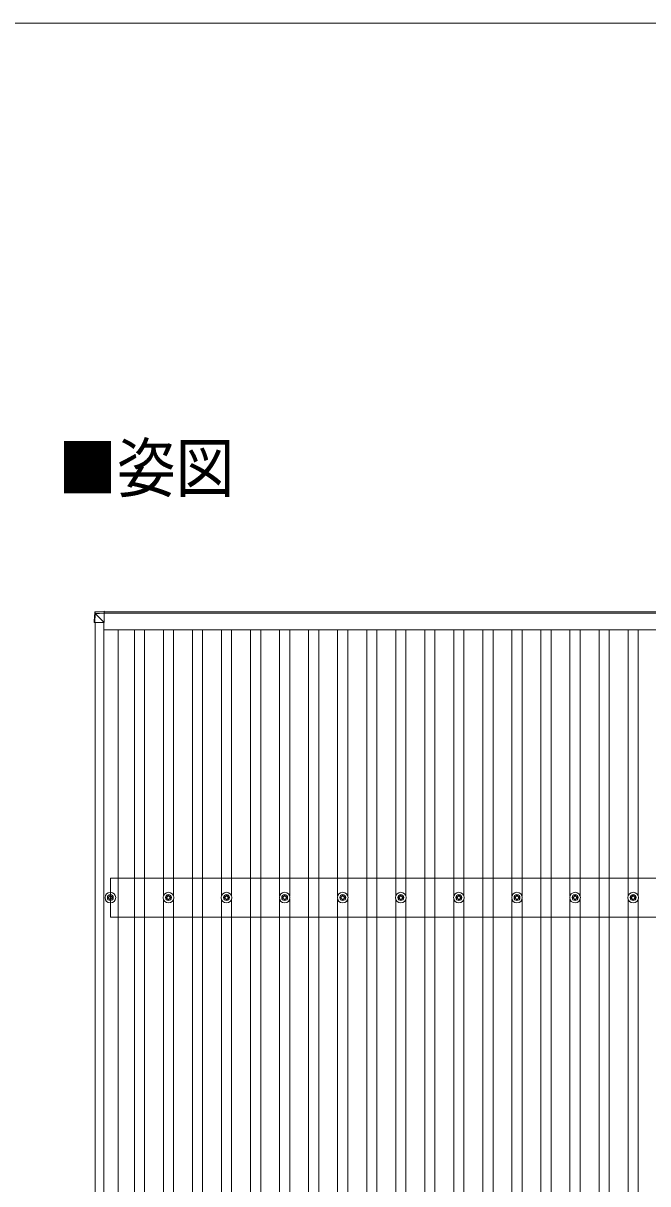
# Model space of a CAD drawing. Units: millimetres at full size, sheet at 1:50; details may follow other scales. Extents: x -14053 to 14053, y -9700 to 9700.
# Drawn here: x -8505 to -6354, y 5706 to 9700 of the extents above; entities that cross this region are included whole.
import ezdxf
from ezdxf.enums import TextEntityAlignment as Align

# ---------------------------------------------------------------- set-up
doc = ezdxf.new("R2010")
doc.units = ezdxf.units.MM
doc.header["$LTSCALE"] = 50
for name, color, linetype, lineweight in [('1-0', 134, 'Continuous', 9), ('1-1', 2, 'Continuous', 9), ('1-3', 5, 'Continuous', 5), ('1-4', 6, 'Continuous', 9), ('F-0', 7, 'Continuous', 9)]:
    doc.layers.add(name, color=color, linetype=linetype, lineweight=lineweight)
doc.styles.add('ＭＳ ゴシック', font='')
doc.styles.get('ＭＳ ゴシック').set_extended_font_data('MS Gothic')

msp = doc.modelspace()

# ---------------------------------------------------------------- linework, layer by layer
at = {"layer": '1-0'}
for p, q in [((-8178.14, 1770.97), (-8178.14, 7612.28)), ((-8122.14, 1770.97), (-8122.14, 7612.28)), ((-8087.14, 1770.97), (-8087.14, 7612.28)), ((-8022.14, 6696.02), (-8022.14, 7612.28)), ((-7987.14, 6696.02), (-7987.14, 7612.28)), ((-7922.14, 1770.97), (-7922.14, 7612.28)), ((-7887.14, 1770.97), (-7887.14, 7612.28)), ((-7822.14, 6696.03), (-7822.14, 7612.28)), ((-7787.14, 6696.01), (-7787.14, 7612.28)), ((-7722.14, 1770.97), (-7722.14, 7612.28)), ((-7687.14, 1770.97), (-7687.14, 7612.28)), ((-7622.14, 6696.03), (-7622.14, 7612.28)), ((-7587.14, 6696.01), (-7587.14, 7612.28)), ((-7522.14, 1770.97), (-7522.14, 7612.28)), ((-7487.14, 1770.97), (-7487.14, 7612.28)), ((-7422.14, 6696.03), (-7422.14, 7612.28)), ((-7387.14, 6696.01), (-7387.14, 7612.28)), ((-7322.14, 1770.97), (-7322.14, 7612.28)), ((-7287.14, 1770.97), (-7287.14, 7612.28)), ((-7222.14, 6696.03), (-7222.14, 7612.28)), ((-7187.14, 6696.01), (-7187.14, 7612.28)), ((-7122.14, 1770.97), (-7122.14, 7612.28)), ((-7087.14, 1770.97), (-7087.14, 7612.28)), ((-7022.14, 6696.03), (-7022.14, 7612.28)), ((-7022.14, 6696.03), (-7022.14, 7612.28)), ((-6987.14, 6696.01), (-6987.14, 7612.28)), ((-6987.14, 6696.01), (-6987.14, 7612.28)), ((-6922.14, 1770.97), (-6922.14, 7612.28)), ((-6922.14, 1770.97), (-6922.14, 7612.28)), ((-6887.14, 1770.97), (-6887.14, 7612.28)), ((-6887.14, 1770.97), (-6887.14, 7612.28)), ((-6822.14, 6696.03), (-6822.14, 7612.28)), ((-6787.14, 6696.01), (-6787.14, 7612.28)), ((-6722.14, 1770.97), (-6722.14, 7612.28)), ((-6687.14, 1770.97), (-6687.14, 7612.28)), ((-6622.14, 6696.03), (-6622.14, 7612.28)), ((-6587.14, 6696.01), (-6587.14, 7612.28)), ((-6522.14, 1770.97), (-6522.14, 7612.28)), ((-6522.14, 1770.97), (-6522.14, 7612.28)), ((-6487.14, 1770.97), (-6487.14, 7612.28)), ((-6487.14, 1770.97), (-6487.14, 7612.28)), ((-6422.14, 6696.03), (-6422.14, 7612.28)), ((-6422.14, 6696.03), (-6422.14, 7612.28)), ((-6387.14, 6696.01), (-6387.14, 7612.28)), ((-6387.14, 6696.01), (-6387.14, 7612.28)), ((-8022.14, 4696.02), (-8022.14, 6685.66)), ((-7987.14, 4696.02), (-7987.14, 6685.66)), ((-7822.14, 4696.02), (-7822.14, 6685.66)), ((-7787.14, 4696.02), (-7787.14, 6685.66)), ((-7622.14, 4696.02), (-7622.14, 6685.66)), ((-7587.14, 4696.02), (-7587.14, 6685.66)), ((-7422.14, 4696.02), (-7422.14, 6685.66)), ((-7387.14, 4696.02), (-7387.14, 6685.66)), ((-7222.14, 4696.02), (-7222.14, 6685.66)), ((-7187.14, 4696.02), (-7187.14, 6685.66)), ((-7022.14, 4696.02), (-7022.14, 6685.66)), ((-7022.14, 4696.02), (-7022.14, 6685.66)), ((-6987.14, 4696.02), (-6987.14, 6685.66)), ((-6987.14, 4696.02), (-6987.14, 6685.66)), ((-6822.14, 4696.02), (-6822.14, 6685.66)), ((-6787.14, 4696.02), (-6787.14, 6685.66)), ((-6622.14, 4696.02), (-6622.14, 6685.66)), ((-6587.14, 4696.02), (-6587.14, 6685.66)), ((-6422.14, 4696.02), (-6422.14, 6685.66)), ((-6422.14, 4696.02), (-6422.14, 6685.66)), ((-6387.14, 4696.02), (-6387.14, 6685.66)), ((-6387.14, 4696.02), (-6387.14, 6685.66))]:
    msp.add_line(p, q, dxfattribs=at)
at = {"layer": '1-1'}
for p, q in [((-8226.15, 7673.86), (-983.94, 7673.86)), ((-983.94, 7669.27), (-8226.15, 7669.27)), ((-6627.14, 7673.86), (-6582.14, 7673.86)), ((-8256.64, 1745.96), (-8256.64, 7637.69)), ((-8227.64, 1745.94), (-8227.64, 7637.64)), ((-8227.64, 7612.28), (-981.64, 7612.28)), ((-1004.22, 6757.84), (-8204.64, 6757.84)), ((-8204.64, 6623.84), (-8204.64, 6757.84)), ((-1004.22, 6623.84), (-8204.64, 6623.84))]:
    msp.add_line(p, q, dxfattribs=at)
at = {"layer": '1-3'}
for p, q in [((-8214.64, 6692.59), (-8210.22, 6692.59)), ((-8214.64, 6692.59), (-8210.22, 6692.59)), ((-8214.64, 6689.09), (-8210.22, 6689.09)), ((-8214.64, 6689.09), (-8210.22, 6689.09)), ((-8206.39, 6700.84), (-8206.39, 6696.42)), ((-8206.39, 6700.84), (-8206.39, 6696.42)), ((-8206.39, 6685.26), (-8206.39, 6680.84)), ((-8206.39, 6685.26), (-8206.39, 6680.84)), ((-8202.89, 6700.84), (-8202.89, 6696.42)), ((-8202.89, 6700.84), (-8202.89, 6696.42)), ((-8202.89, 6685.26), (-8202.89, 6680.84)), ((-8202.89, 6685.26), (-8202.89, 6680.84)), ((-8199.06, 6692.59), (-8194.64, 6692.59)), ((-8199.06, 6692.59), (-8194.64, 6692.59)), ((-8199.06, 6689.09), (-8194.64, 6689.09)), ((-8199.06, 6689.09), (-8194.64, 6689.09)), ((-8014.64, 6692.59), (-8010.22, 6692.59)), ((-8014.64, 6689.09), (-8010.22, 6689.09)), ((-8006.39, 6700.84), (-8006.39, 6696.42)), ((-8006.39, 6685.26), (-8006.39, 6680.84)), ((-8002.89, 6700.84), (-8002.89, 6696.42)), ((-8002.89, 6685.26), (-8002.89, 6680.84)), ((-7999.06, 6692.59), (-7994.64, 6692.59)), ((-7999.06, 6689.09), (-7994.64, 6689.09)), ((-7814.64, 6692.59), (-7810.22, 6692.59)), ((-7814.64, 6689.09), (-7810.22, 6689.09)), ((-7806.39, 6700.84), (-7806.39, 6696.42)), ((-7806.39, 6685.26), (-7806.39, 6680.84)), ((-7802.89, 6700.84), (-7802.89, 6696.42)), ((-7802.89, 6685.26), (-7802.89, 6680.84)), ((-7799.06, 6692.59), (-7794.64, 6692.59)), ((-7799.06, 6689.09), (-7794.64, 6689.09)), ((-7614.64, 6692.59), (-7610.22, 6692.59)), ((-7614.64, 6689.09), (-7610.22, 6689.09)), ((-7606.39, 6700.84), (-7606.39, 6696.42)), ((-7606.39, 6685.26), (-7606.39, 6680.84)), ((-7602.89, 6700.84), (-7602.89, 6696.42)), ((-7602.89, 6685.26), (-7602.89, 6680.84)), ((-7599.06, 6692.59), (-7594.64, 6692.59)), ((-7599.06, 6689.09), (-7594.64, 6689.09)), ((-7414.64, 6692.59), (-7410.22, 6692.59)), ((-7414.64, 6689.09), (-7410.22, 6689.09)), ((-7406.39, 6700.84), (-7406.39, 6696.42)), ((-7406.39, 6685.26), (-7406.39, 6680.84)), ((-7402.89, 6700.84), (-7402.89, 6696.42)), ((-7402.89, 6685.26), (-7402.89, 6680.84)), ((-7399.06, 6692.59), (-7394.64, 6692.59)), ((-7399.06, 6689.09), (-7394.64, 6689.09)), ((-7214.64, 6692.59), (-7210.22, 6692.59)), ((-7214.64, 6689.09), (-7210.22, 6689.09)), ((-7206.39, 6700.84), (-7206.39, 6696.42)), ((-7206.39, 6685.26), (-7206.39, 6680.84)), ((-7202.89, 6700.84), (-7202.89, 6696.42)), ((-7202.89, 6685.26), (-7202.89, 6680.84)), ((-7199.06, 6692.59), (-7194.64, 6692.59)), ((-7199.06, 6689.09), (-7194.64, 6689.09)), ((-7014.64, 6692.59), (-7010.22, 6692.59)), ((-7014.64, 6692.59), (-7010.22, 6692.59)), ((-7014.64, 6689.09), (-7010.22, 6689.09)), ((-7014.64, 6689.09), (-7010.22, 6689.09)), ((-7006.39, 6700.84), (-7006.39, 6696.42)), ((-7006.39, 6700.84), (-7006.39, 6696.42)), ((-7006.39, 6685.26), (-7006.39, 6680.84)), ((-7006.39, 6685.26), (-7006.39, 6680.84)), ((-7002.89, 6700.84), (-7002.89, 6696.42)), ((-7002.89, 6700.84), (-7002.89, 6696.42)), ((-7002.89, 6685.26), (-7002.89, 6680.84)), ((-7002.89, 6685.26), (-7002.89, 6680.84)), ((-6999.06, 6692.59), (-6994.64, 6692.59)), ((-6999.06, 6692.59), (-6994.64, 6692.59)), ((-6999.06, 6689.09), (-6994.64, 6689.09)), ((-6999.06, 6689.09), (-6994.64, 6689.09)), ((-6814.64, 6692.59), (-6810.22, 6692.59)), ((-6814.64, 6689.09), (-6810.22, 6689.09)), ((-6806.39, 6700.84), (-6806.39, 6696.42)), ((-6806.39, 6685.26), (-6806.39, 6680.84)), ((-6802.89, 6700.84), (-6802.89, 6696.42)), ((-6802.89, 6685.26), (-6802.89, 6680.84)), ((-6799.06, 6692.59), (-6794.64, 6692.59)), ((-6799.06, 6689.09), (-6794.64, 6689.09)), ((-6614.64, 6692.59), (-6610.22, 6692.59)), ((-6614.64, 6689.09), (-6610.22, 6689.09)), ((-6606.39, 6700.84), (-6606.39, 6696.42)), ((-6606.39, 6685.26), (-6606.39, 6680.84)), ((-6602.89, 6700.84), (-6602.89, 6696.42)), ((-6602.89, 6685.26), (-6602.89, 6680.84)), ((-6599.06, 6692.59), (-6594.64, 6692.59)), ((-6599.06, 6689.09), (-6594.64, 6689.09)), ((-6414.64, 6692.59), (-6410.22, 6692.59)), ((-6414.64, 6692.59), (-6410.22, 6692.59)), ((-6414.64, 6689.09), (-6410.22, 6689.09)), ((-6414.64, 6689.09), (-6410.22, 6689.09)), ((-6406.39, 6700.84), (-6406.39, 6696.42)), ((-6406.39, 6700.84), (-6406.39, 6696.42)), ((-6406.39, 6685.26), (-6406.39, 6680.84)), ((-6406.39, 6685.26), (-6406.39, 6680.84)), ((-6402.89, 6700.84), (-6402.89, 6696.42)), ((-6402.89, 6700.84), (-6402.89, 6696.42)), ((-6402.89, 6685.26), (-6402.89, 6680.84)), ((-6402.89, 6685.26), (-6402.89, 6680.84)), ((-6399.06, 6692.59), (-6394.64, 6692.59)), ((-6399.06, 6692.59), (-6394.64, 6692.59)), ((-6399.06, 6689.09), (-6394.64, 6689.09)), ((-6399.06, 6689.09), (-6394.64, 6689.09))]:
    msp.add_line(p, q, dxfattribs=at)
for centre, radius in [((-8204.64, 6690.84), 18.25), ((-8204.64, 6690.84), 18.25), ((-8204.64, 6690.84), 10.15), ((-8204.64, 6690.84), 10.15), ((-8204.64, 6690.84), 5.85), ((-8204.64, 6690.84), 5.85), ((-8204.64, 6690.84), 5.25), ((-8204.64, 6690.84), 5.25), ((-8004.64, 6690.84), 18.25), ((-8004.64, 6690.84), 10.15), ((-8004.64, 6690.84), 5.85), ((-8004.64, 6690.84), 5.25), ((-7804.64, 6690.84), 18.25), ((-7804.64, 6690.84), 10.15), ((-7804.64, 6690.84), 5.85), ((-7804.64, 6690.84), 5.25), ((-7604.64, 6690.84), 18.25), ((-7604.64, 6690.84), 10.15), ((-7604.64, 6690.84), 5.85), ((-7604.64, 6690.84), 5.25), ((-7404.64, 6690.84), 18.25), ((-7404.64, 6690.84), 10.15), ((-7404.64, 6690.84), 5.85), ((-7404.64, 6690.84), 5.25), ((-7204.64, 6690.84), 18.25), ((-7204.64, 6690.84), 10.15), ((-7204.64, 6690.84), 5.85), ((-7204.64, 6690.84), 5.25), ((-7004.64, 6690.84), 18.25), ((-7004.64, 6690.84), 18.25), ((-7004.64, 6690.84), 10.15), ((-7004.64, 6690.84), 10.15), ((-7004.64, 6690.84), 5.85), ((-7004.64, 6690.84), 5.85), ((-7004.64, 6690.84), 5.25), ((-7004.64, 6690.84), 5.25), ((-6804.64, 6690.84), 18.25), ((-6804.64, 6690.84), 10.15), ((-6804.64, 6690.84), 5.85), ((-6804.64, 6690.84), 5.25), ((-6604.64, 6690.84), 18.25), ((-6604.64, 6690.84), 10.15), ((-6604.64, 6690.84), 5.85), ((-6604.64, 6690.84), 5.25), ((-6404.64, 6690.84), 18.25), ((-6404.64, 6690.84), 18.25), ((-6404.64, 6690.84), 10.15), ((-6404.64, 6690.84), 10.15), ((-6404.64, 6690.84), 5.85), ((-6404.64, 6690.84), 5.85), ((-6404.64, 6690.84), 5.25), ((-6404.64, 6690.84), 5.25)]:
    msp.add_circle(centre, radius, dxfattribs=at)
at = {"layer": '1-4'}
for p, q in [((-8258.58, 7667.64), (-8258.58, 7672.4)), ((-8226.15, 7676.19), (-8256.71, 7674.27)), ((-8226.15, 7676.19), (-8256.71, 7674.27)), ((-8256.71, 7674.27), (-8256.71, 7674.27)), ((-8256.71, 7674.27), (-8256.71, 7669.51)), ((-8256.71, 7669.51), (-8226.15, 7671.38)), ((-8226.15, 7669.42), (-8256.64, 7667.55)), ((-8226.15, 7676.19), (-8226.15, 7671.38)), ((-8226.15, 7671.38), (-8226.15, 7669.42)), ((-8226.15, 7670.07), (-8226.15, 7637.63)), ((-8260.45, 7637.1), (-8258.58, 7667.64)), ((-8256.69, 7667.45), (-8258.55, 7637.04)), ((-8258.55, 7637.69), (-8226.15, 7637.63)), ((-8256.59, 7667.46), (-8256.69, 7667.45)), ((-8226.15, 7637.63), (-8256.59, 7668.11))]:
    msp.add_line(p, q, dxfattribs=at)
msp.add_lwpolyline([(-8258.58, 7672.4), (-8260.45, 7641.92), (-8260.45, 7637.1)], dxfattribs=at)
for centre, radius, start, end in [((-8256.59, 7667.52), 2, 93.48408, 176.48407), ((-8246.33, 7668.57), 10.42, 174.80664, 186.16183), ((-8256.36, 7680.37), 12.92, 260.08679, 268.52577)]:
    msp.add_arc(centre, radius, start, end, dxfattribs=at)
for centre, major_axis, ratio, start_param, end_param in [((-8256.59, 7672.28), (-1.92, -0.56), 0.998105, 4.4898734, 5.9384966), ((-8256.59, 7667.52), (-0.12, 2), 0.02656, 0.0332981, 1.5518323), ((-8258.45, 7637.1), (-2, 0), 0.033268, 0.0000002, 1.5185344), ((-8220.58, 7669.66), (-36.07, -2.1), 0.055348, 0.0000815, 0.0491486)]:
    msp.add_ellipse(centre, major_axis=major_axis, ratio=ratio, start_param=start_param, end_param=end_param, dxfattribs=at)
at = {"layer": 'F-0', "color": 5, "lineweight": 5}
msp.add_line((-14053.43, 9700), (13346.57, 9700), dxfattribs=at)

# ---------------------------------------------------------------- texts
at = {"layer": '1-0', "color": 7, "style": 'ＭＳ ゴシック', "width": 0.9}
msp.add_text('■姿図', height=165, dxfattribs=at).set_placement((-8384.98, 8037.43), align=Align.BOTTOM_LEFT)

doc.saveas('drawing.dxf')
